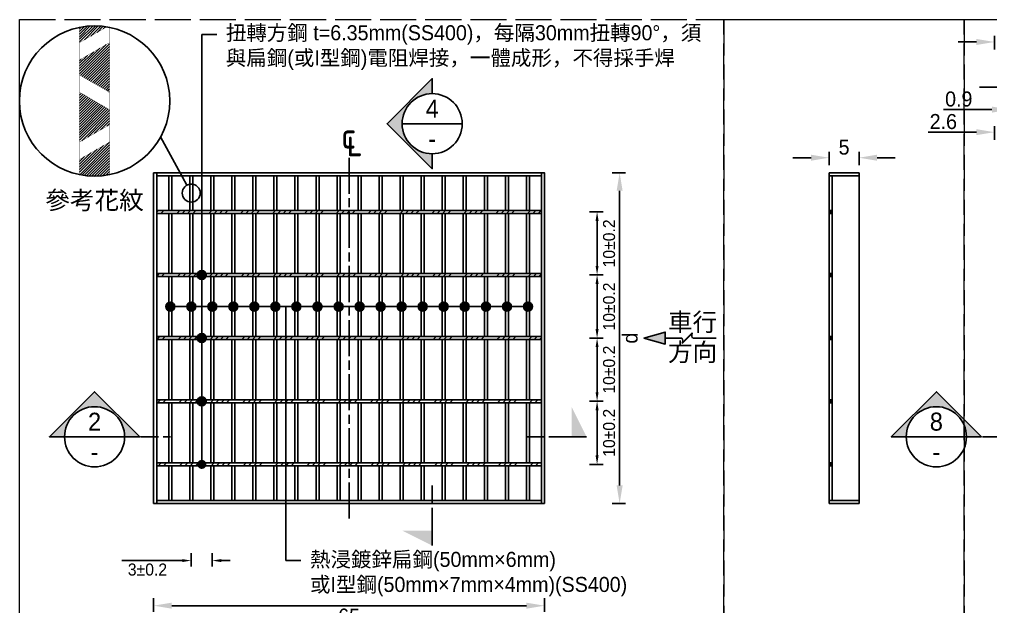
# Model space of a CAD drawing. Extents: x -2640 to 1802, y -2159 to 447.
# Drawn here: x -780 to -457, y -802.3 to -607 of the extents above; entities that cross this region are included whole.
import ezdxf
from ezdxf import colors
from ezdxf.entities.mleader import LeaderData, LeaderLine
from ezdxf.math import Vec2, Vec3

# ---------------------------------------------------------------- set-up
doc = ezdxf.new("R2010")
doc.units = 0
doc.header["$MEASUREMENT"] = 0
doc.linetypes.add('ACAD_ISO02W100', pattern=[15, 12, -3])
doc.linetypes.add('ACAD_ISO08W100', pattern=[36, 24, -3, 6, -3])
doc.layers.add('一、4.基本-隱藏', color=9, linetype='ACAD_ISO02W100', lineweight=20, plot=False)
doc.layers.add('三、3.文字-註解文字', color=2, linetype='Continuous')
for name, color, linetype, lineweight in [('二、1.繪圖-既有設施', 8, 'Continuous', 20), ('二、2.繪圖-施作項目', 181, 'Continuous', 30), ('二、6.繪圖-其他施作項目', 35, 'Continuous', 30)]:
    doc.layers.add(name, color=color, linetype=linetype, lineweight=lineweight)
doc.styles.add('次圖名(詳圖)', font='MS PGothic.ttf', dxfattribs={"height": 6})
doc.styles.add('註解文字', font='MS PGothic.ttf', dxfattribs={"height": 4})
doc.styles.add('註解文字(詳圖)', font='MS PGothic.ttf', dxfattribs={"height": 5})
doc.dimstyles.new('註解文字', dxfattribs={"dimtxt": 4, "dimasz": 3, "dimexe": 2, "dimexo": 5, "dimgap": 1, "dimtad": 2, "dimzin": 0, "dimdsep": 46, "dimtxsty": '註解文字', "dimcen": 0.1, "dimclrd": 144, "dimclre": 144, "dimclrt": 256, "dimadec": 0, "dimazin": 0, "dimtfac": 1, "dimtofl": 0, "dimtmove": 0, "dimatfit": 3, "dimfxlon": 1, "dimtolj": 1, "dimtzin": 0, "dimlwd": -1, "dimlwe": -1, "dimarcsym": 1})
doc.dimstyles.new('註解文字(詳圖)', dxfattribs={"dimtxt": 5, "dimasz": 6, "dimexe": 2, "dimexo": 5, "dimgap": 1, "dimtad": 2, "dimzin": 0, "dimdsep": 46, "dimtxsty": '註解文字(詳圖)', "dimcen": 0.1, "dimclrd": 144, "dimclre": 144, "dimclrt": 256, "dimadec": 0, "dimazin": 0, "dimtfac": 1, "dimtofl": 0, "dimtmove": 0, "dimatfit": 3, "dimfxlon": 1, "dimtolj": 1, "dimtzin": 0, "dimlwd": -1, "dimlwe": -1, "dimarcsym": 1})
pattern_1 = [(45, (-3311.068, -295.6915), (-5.3033, 5.3033), []), (45, (-3309.3004, -295.6915), (-5.3033, 5.3033), []), (45, (-3307.533, -295.6915), (-5.3033, 5.3033), []), (45, (-3305.765, -295.6915), (-5.3033, 5.3033), [])]

# ---------------------------------------------------------------- blocks, each defined once
blk = doc.blocks.new('_Dot')
at = {"color": 0, "linetype": 'ByBlock', "lineweight": -2}
blk.add_line((-0.5, 0), (-1, 0), dxfattribs=at)
at = {"color": 0, "linetype": 'ByBlock', "const_width": 0.5}
blk.add_lwpolyline([(-0.25, 0, 1), (0.25, 0, 1)], format="xyb", close=True, dxfattribs=at)
blk = doc.blocks.new('_None')
blk = doc.blocks.new('*D54')
at = {"layer": 'Defpoints', "color": 0, "transparency": 16777216}
for p in [(-605.35, -658), (-605.35, -768), (-580.35, -768)]:
    blk.add_point(p, dxfattribs=at)
at = {"layer": '三、3.文字-註解文字', "color": 144, "transparency": 16777216}
for p, q in [((-582.85, -658), (-578.35, -658)), ((-580.35, -664), (-580.35, -762)), ((-582.85, -768), (-578.35, -768))]:
    blk.add_line(p, q, dxfattribs=at)
for points in [[(-581.35, -664), (-579.35, -664), (-580.35, -658)], [(-581.35, -762), (-579.35, -762), (-580.35, -768)]]:
    blk.add_solid(points, dxfattribs=at)
at = {"layer": '三、3.文字-註解文字', "transparency": 16777216, "insert": (-576.85, -713), "char_height": 5, "attachment_point": 5, "rotation": 90, "style": '註解文字(詳圖)'}
blk.add_mtext('\\A1;d', dxfattribs=at)
blk = doc.blocks.new('*D49')
at = {"layer": 'Defpoints', "color": 0, "transparency": 16777216}
for p in [(-606.35, -671), (-606.35, -692), (-587.85, -692)]:
    blk.add_point(p, dxfattribs=at)
at = {"layer": '三、3.文字-註解文字', "color": 144, "transparency": 16777216}
for p, q in [((-590.35, -671), (-585.85, -671)), ((-587.85, -674), (-587.85, -689)), ((-590.35, -692), (-585.85, -692))]:
    blk.add_line(p, q, dxfattribs=at)
for points in [[(-588.35, -674), (-587.35, -674), (-587.85, -671)], [(-588.35, -689), (-587.35, -689), (-587.85, -692)]]:
    blk.add_solid(points, dxfattribs=at)
at = {"layer": '三、3.文字-註解文字', "transparency": 16777216, "insert": (-583.85, -681.5), "char_height": 4, "attachment_point": 5, "rotation": 90, "style": '註解文字'}
blk.add_mtext('\\A1;10%%P0.2', dxfattribs=at)
blk = doc.blocks.new('*D50')
at = {"layer": 'Defpoints', "color": 0, "transparency": 16777216}
for p in [(-606.35, -692), (-606.35, -713), (-587.85, -713)]:
    blk.add_point(p, dxfattribs=at)
at = {"layer": '三、3.文字-註解文字', "color": 144, "transparency": 16777216}
for p, q in [((-590.35, -692), (-585.85, -692)), ((-587.85, -695), (-587.85, -710)), ((-590.35, -713), (-585.85, -713))]:
    blk.add_line(p, q, dxfattribs=at)
for points in [[(-588.35, -695), (-587.35, -695), (-587.85, -692)], [(-588.35, -710), (-587.35, -710), (-587.85, -713)]]:
    blk.add_solid(points, dxfattribs=at)
at = {"layer": '三、3.文字-註解文字', "transparency": 16777216, "insert": (-583.85, -702.5), "char_height": 4, "attachment_point": 5, "rotation": 90, "style": '註解文字'}
blk.add_mtext('\\A1;10%%P0.2', dxfattribs=at)
blk = doc.blocks.new('*D51')
at = {"layer": 'Defpoints', "color": 0, "transparency": 16777216}
for p in [(-606.35, -713), (-606.35, -734), (-587.85, -734)]:
    blk.add_point(p, dxfattribs=at)
at = {"layer": '三、3.文字-註解文字', "color": 144, "transparency": 16777216}
for p, q in [((-590.35, -713), (-585.85, -713)), ((-587.85, -716), (-587.85, -731)), ((-590.35, -734), (-585.85, -734))]:
    blk.add_line(p, q, dxfattribs=at)
for points in [[(-588.35, -716), (-587.35, -716), (-587.85, -713)], [(-588.35, -731), (-587.35, -731), (-587.85, -734)]]:
    blk.add_solid(points, dxfattribs=at)
at = {"layer": '三、3.文字-註解文字', "transparency": 16777216, "insert": (-583.85, -723.5), "char_height": 4, "attachment_point": 5, "rotation": 90, "style": '註解文字'}
blk.add_mtext('\\A1;10%%P0.2', dxfattribs=at)
blk = doc.blocks.new('*D52')
at = {"layer": 'Defpoints', "color": 0, "transparency": 16777216}
for p in [(-735.35, -768), (-605.35, -768), (-605.35, -802)]:
    blk.add_point(p, dxfattribs=at)
at = {"layer": '三、3.文字-註解文字', "color": 144, "transparency": 16777216}
for p, q in [((-735.35, -799.5), (-735.35, -804)), ((-605.35, -799.5), (-605.35, -804)), ((-729.35, -802), (-611.35, -802))]:
    blk.add_line(p, q, dxfattribs=at)
for points in [[(-729.35, -801), (-729.35, -803), (-735.35, -802)], [(-611.35, -801), (-611.35, -803), (-605.35, -802)]]:
    blk.add_solid(points, dxfattribs=at)
at = {"layer": '三、3.文字-註解文字', "transparency": 16777216, "insert": (-670.35, -805.5), "char_height": 5, "attachment_point": 5, "style": '註解文字(詳圖)'}
blk.add_mtext('\\A1;65', dxfattribs=at)
blk = doc.blocks.new('*D53')
at = {"layer": 'Defpoints', "color": 0, "transparency": 16777216}
for p in [(-722.85, -767), (-715.85, -767), (-715.85, -787)]:
    blk.add_point(p, dxfattribs=at)
at = {"layer": '三、3.文字-註解文字', "color": 144, "transparency": 16777216}
for p, q in [((-722.85, -784.5), (-722.85, -789)), ((-715.85, -784.5), (-715.85, -789)), ((-725.85, -787), (-745.98, -787)), ((-712.85, -787), (-709.85, -787))]:
    blk.add_line(p, q, dxfattribs=at)
for points in [[(-725.85, -786.5), (-725.85, -787.5), (-722.85, -787)], [(-712.85, -786.5), (-712.85, -787.5), (-715.85, -787)]]:
    blk.add_solid(points, dxfattribs=at)
at = {"layer": '三、3.文字-註解文字', "transparency": 16777216, "insert": (-737.41, -790), "char_height": 4, "attachment_point": 5, "style": '註解文字'}
blk.add_mtext('\\A1;3%%P0.2', dxfattribs=at)
blk = doc.blocks.new('_DotBlank')
at = {"color": 0, "linetype": 'ByBlock', "lineweight": -2}
blk.add_line((-0.5, 0), (-1, 0), dxfattribs=at)
blk.add_circle((0, 0), 0.5, dxfattribs=at)
blk = doc.blocks.new('車行方向')
at = {"layer": '二、6.繪圖-其他施作項目', "ltscale": 0.1}
h = blk.add_hatch(color=256, dxfattribs=at)
h.dxf.hatch_style = 1
h.paths.add_polyline_path([(122.72, 334.65), (115.6, 332.66), (122.72, 330.66), (122.72, 332.65)])
for points in [[(115.6, 332.66), (122.72, 334.65), (122.72, 332.65), (122.72, 332.65)], [(115.6, 332.66), (122.72, 330.66), (122.72, 332.65), (122.72, 332.65)]]:
    blk.add_lwpolyline(points, dxfattribs=at)
at = {"layer": '二、6.繪圖-其他施作項目', "ltscale": 0.1, "const_width": 0.5}
for points in [[(122.72, 332.65), (128.24, 332.65)], [(131.78, 332.65), (139.68, 332.65)]]:
    blk.add_lwpolyline(points, dxfattribs=at)
blk.add_lwpolyline([(128.24, 332.65, 0.282843), (128.24, 334.42), (131.78, 330.88, -0.282843), (131.78, 332.65)], format="xyb", dxfattribs=at)
blk = doc.blocks.new('*D56')
at = {"layer": 'Defpoints', "color": 0, "transparency": 16777216}
for p in [(-500.69, -653), (-510.69, -662), (-500.69, -662)]:
    blk.add_point(p, dxfattribs=at)
at = {"layer": '三、3.文字-註解文字', "color": 144, "transparency": 16777216}
for p, q in [((-510.69, -655.5), (-510.69, -651)), ((-500.69, -655.5), (-500.69, -651)), ((-516.69, -653), (-522.69, -653)), ((-494.69, -653), (-488.69, -653))]:
    blk.add_line(p, q, dxfattribs=at)
for points in [[(-516.69, -652), (-516.69, -654), (-510.69, -653)], [(-494.69, -652), (-494.69, -654), (-500.69, -653)]]:
    blk.add_solid(points, dxfattribs=at)
at = {"layer": '三、3.文字-註解文字', "transparency": 16777216, "insert": (-505.69, -649.5), "char_height": 5, "attachment_point": 5, "style": '註解文字(詳圖)'}
blk.add_mtext('\\A1;5', dxfattribs=at)
blk = doc.blocks.new('*D82')
at = {"layer": 'Defpoints', "color": 0, "transparency": 16777216}
for p in [(-455.69, -614.5), (-455.69, -667), (-442.69, -667)]:
    blk.add_point(p, dxfattribs=at)
at = {"layer": '三、3.文字-註解文字', "color": 144, "transparency": 16777216}
for p, q in [((-455.69, -617), (-455.69, -612.5)), ((-442.69, -617), (-442.69, -612.5)), ((-461.69, -614.5), (-467.69, -614.5)), ((-436.69, -614.5), (-430.69, -614.5))]:
    blk.add_line(p, q, dxfattribs=at)
for points in [[(-461.69, -613.5), (-461.69, -615.5), (-455.69, -614.5)], [(-436.69, -613.5), (-436.69, -615.5), (-442.69, -614.5)]]:
    blk.add_solid(points, dxfattribs=at)
at = {"layer": '三、3.文字-註解文字', "transparency": 16777216, "insert": (-449.19, -611), "char_height": 5, "attachment_point": 5, "style": '註解文字(詳圖)'}
blk.add_mtext('\\A1;6.5', dxfattribs=at)
blk = doc.blocks.new('*D68')
at = {"layer": 'Defpoints', "color": 0, "transparency": 16777216}
for p in [(-448.69, -629.5), (-448.69, -667), (-442.69, -667)]:
    blk.add_point(p, dxfattribs=at)
at = {"layer": '三、3.文字-註解文字', "color": 144, "transparency": 16777216}
for p, q in [((-454.69, -629.5), (-460.69, -629.5)), ((-448.69, -632), (-448.69, -627.5)), ((-442.69, -632), (-442.69, -627.5)), ((-436.69, -629.5), (-430.69, -629.5))]:
    blk.add_line(p, q, dxfattribs=at)
for points in [[(-454.69, -628.5), (-454.69, -630.5), (-448.69, -629.5)], [(-436.69, -628.5), (-436.69, -630.5), (-442.69, -629.5)]]:
    blk.add_solid(points, dxfattribs=at)
at = {"layer": '三、3.文字-註解文字', "transparency": 16777216, "insert": (-445.69, -626), "char_height": 5, "attachment_point": 5, "style": '註解文字(詳圖)'}
blk.add_mtext('\\A1;3', dxfattribs=at)
blk = doc.blocks.new('*D69')
at = {"layer": 'Defpoints', "color": 0, "transparency": 16777216}
for p in [(-450.49, -637), (-450.49, -661), (-448.69, -661)]:
    blk.add_point(p, dxfattribs=at)
at = {"layer": '三、3.文字-註解文字', "color": 144, "transparency": 16777216}
for p, q in [((-450.49, -639.5), (-450.49, -635)), ((-448.69, -639.5), (-448.69, -635)), ((-456.49, -637), (-472.59, -637)), ((-442.69, -637), (-436.69, -637))]:
    blk.add_line(p, q, dxfattribs=at)
for points in [[(-456.49, -636), (-456.49, -638), (-450.49, -637)], [(-442.69, -636), (-442.69, -638), (-448.69, -637)]]:
    blk.add_solid(points, dxfattribs=at)
at = {"layer": '三、3.文字-註解文字', "transparency": 16777216, "insert": (-467.54, -633.5), "char_height": 5, "attachment_point": 5, "style": '註解文字(詳圖)'}
blk.add_mtext('\\A1;0.9', dxfattribs=at)
blk = doc.blocks.new('*D70')
at = {"layer": 'Defpoints', "color": 0, "transparency": 16777216}
for p in [(-455.69, -644.5), (-455.69, -659.2), (-450.49, -659.2)]:
    blk.add_point(p, dxfattribs=at)
at = {"layer": '三、3.文字-註解文字', "color": 144, "transparency": 16777216}
for p, q in [((-455.69, -647), (-455.69, -642.5)), ((-450.49, -647), (-450.49, -642.5)), ((-461.69, -644.5), (-477.68, -644.5)), ((-444.49, -644.5), (-438.49, -644.5))]:
    blk.add_line(p, q, dxfattribs=at)
for points in [[(-461.69, -643.5), (-461.69, -645.5), (-455.69, -644.5)], [(-444.49, -643.5), (-444.49, -645.5), (-450.49, -644.5)]]:
    blk.add_solid(points, dxfattribs=at)
at = {"layer": '三、3.文字-註解文字', "transparency": 16777216, "insert": (-472.68, -641), "char_height": 5, "attachment_point": 5, "style": '註解文字(詳圖)'}
blk.add_mtext('\\A1;2.6', dxfattribs=at)
blk = doc.blocks.new('*D83')
at = {"layer": 'Defpoints', "color": 0, "transparency": 16777216}
for p in [(-606.35, -734), (-606.35, -755), (-587.85, -755)]:
    blk.add_point(p, dxfattribs=at)
at = {"layer": '三、3.文字-註解文字', "color": 144, "transparency": 16777216}
for p, q in [((-590.35, -734), (-585.85, -734)), ((-587.85, -737), (-587.85, -752)), ((-590.35, -755), (-585.85, -755))]:
    blk.add_line(p, q, dxfattribs=at)
for points in [[(-588.35, -737), (-587.35, -737), (-587.85, -734)], [(-588.35, -752), (-587.35, -752), (-587.85, -755)]]:
    blk.add_solid(points, dxfattribs=at)
at = {"layer": '三、3.文字-註解文字', "transparency": 16777216, "insert": (-583.85, -744.5), "char_height": 4, "attachment_point": 5, "rotation": 90, "style": '註解文字'}
blk.add_mtext('\\A1;10%%P0.2', dxfattribs=at)

msp = doc.modelspace()

# ---------------------------------------------------------------- hatches: boundary and pattern name
at = {"layer": '三、3.文字-註解文字'}
h = msp.add_hatch(color=256, dxfattribs=at)
h.dxf.hatch_style = 1
h.paths.add_polyline_path([(-642.693, -626.693), (-657.693, -641.693), (-642.693, -656.693), (-642.693, -651.693, -0.4142136), (-652.693, -641.693, -0.4142136), (-642.693, -631.693)])
h = msp.add_hatch(color=144, dxfattribs=at)
h.dxf.hatch_style = 1
h.paths.add_polyline_path([(-720.847, -692, 1), (-717.847, -692, 1)])
h = msp.add_hatch(color=144, dxfattribs=at)
h.dxf.hatch_style = 1
h.paths.add_polyline_path([(-728.347, -702.5, 1), (-731.347, -702.5, 1)])
h = msp.add_hatch(color=144, dxfattribs=at)
h.dxf.hatch_style = 1
h.paths.add_polyline_path([(-721.347, -702.5, 1), (-724.347, -702.5, 1)])
h = msp.add_hatch(color=144, dxfattribs=at)
h.dxf.hatch_style = 1
h.paths.add_polyline_path([(-714.347, -702.5, 1), (-717.347, -702.5, 1)])
h = msp.add_hatch(color=144, dxfattribs=at)
h.dxf.hatch_style = 1
h.paths.add_polyline_path([(-710.347, -702.5, 1), (-707.347, -702.5, 1)])
h = msp.add_hatch(color=144, dxfattribs=at)
h.dxf.hatch_style = 1
h.paths.add_polyline_path([(-703.347, -702.5, 1), (-700.347, -702.5, 1)])
h = msp.add_hatch(color=144, dxfattribs=at)
h.dxf.hatch_style = 1
h.paths.add_polyline_path([(-693.347, -702.5, 1), (-696.347, -702.5, 1)])
h = msp.add_hatch(color=144, dxfattribs=at)
h.dxf.hatch_style = 1
h.paths.add_polyline_path([(-686.347, -702.5, 1), (-689.347, -702.5, 1)])
h = msp.add_hatch(color=144, dxfattribs=at)
h.dxf.hatch_style = 1
h.paths.add_polyline_path([(-682.347, -702.5, 1), (-679.347, -702.5, 1)])
h = msp.add_hatch(color=144, dxfattribs=at)
h.dxf.hatch_style = 1
h.paths.add_polyline_path([(-672.347, -702.5, 1), (-675.347, -702.5, 1)])
h = msp.add_hatch(color=144, dxfattribs=at)
h.dxf.hatch_style = 1
h.paths.add_polyline_path([(-668.347, -702.5, 1), (-665.347, -702.5, 1)])
h = msp.add_hatch(color=144, dxfattribs=at)
h.dxf.hatch_style = 1
h.paths.add_polyline_path([(-658.347, -702.5, 1), (-661.347, -702.5, 1)])
h = msp.add_hatch(color=144, dxfattribs=at)
h.dxf.hatch_style = 1
h.paths.add_polyline_path([(-654.347, -702.5, 1), (-651.347, -702.5, 1)])
h = msp.add_hatch(color=144, dxfattribs=at)
h.dxf.hatch_style = 1
h.paths.add_polyline_path([(-647.347, -702.5, 1), (-644.347, -702.5, 1)])
h = msp.add_hatch(color=144, dxfattribs=at)
h.dxf.hatch_style = 1
h.paths.add_polyline_path([(-637.347, -702.5, 1), (-640.347, -702.5, 1)])
h = msp.add_hatch(color=144, dxfattribs=at)
h.dxf.hatch_style = 1
h.paths.add_polyline_path([(-633.347, -702.5, 1), (-630.347, -702.5, 1)])
h = msp.add_hatch(color=144, dxfattribs=at)
h.dxf.hatch_style = 1
h.paths.add_polyline_path([(-626.347, -702.5, 1), (-623.347, -702.5, 1)])
h = msp.add_hatch(color=144, dxfattribs=at)
h.dxf.hatch_style = 1
h.paths.add_polyline_path([(-616.347, -702.5, 1), (-619.347, -702.5, 1)])
h = msp.add_hatch(color=144, dxfattribs=at)
h.dxf.hatch_style = 1
h.paths.add_polyline_path([(-612.347, -702.5, 1), (-609.347, -702.5, 1)])
h = msp.add_hatch(color=144, dxfattribs=at)
h.dxf.hatch_style = 1
h.paths.add_polyline_path([(-720.847, -713, 1), (-717.847, -713, 1)])
h = msp.add_hatch(color=256, dxfattribs=at)
h.dxf.hatch_style = 1
h.paths.add_polyline_path([(-770, -745.821), (-755, -730.821), (-740, -745.821), (-745, -745.821, 0.4142136), (-755, -735.821, 0.4142136), (-765, -745.821)])
h = msp.add_hatch(color=144, dxfattribs=at)
h.dxf.hatch_style = 1
h.paths.add_polyline_path([(-720.847, -734, 1), (-717.847, -734, 1)])
h = msp.add_hatch(color=256, dxfattribs=at)
h.dxf.hatch_style = 1
h.paths.add_polyline_path([(-490, -745.821), (-475, -730.821), (-460, -745.821), (-465, -745.821, 0.4142136), (-475, -735.821, 0.4142136), (-485, -745.821)])
h = msp.add_hatch(color=256, dxfattribs=at)
h.dxf.hatch_style = 1
h.paths.add_polyline_path([(-596.347, -735.821), (-591.347, -745.821), (-596.347, -745.821)])
h = msp.add_hatch(color=256, dxfattribs=at)
h.dxf.hatch_style = 1
h.paths.add_polyline_path([(-652.693, -777), (-642.693, -782), (-642.693, -777)])
at = {"layer": '二、1.繪圖-既有設施'}
h = msp.add_hatch(dxfattribs=at)
h.set_pattern_fill('ANSI31', color=144, scale=5)
h.set_pattern_definition([(45, (52.69427, 362.5922), (-0.44194174, 0.44194174), [])])
h.paths.add_polyline_path([(-760, -609.639), (-760, -614.7), (-750.935, -609.466, 0.0914224)])
h.paths.add_polyline_path([(-750, -614.7), (-760, -620.473), (-760, -625.473), (-750, -631.247)])
h.paths.add_polyline_path([(-760, -631.247), (-760, -647.794), (-750, -642.02), (-750, -637.02)])
h.paths.add_polyline_path([(-750, -647.794), (-760, -653.567), (-760, -658.629, 0.1010205), (-750, -658.629)])
at = {"layer": '二、2.繪圖-施作項目'}
h = msp.add_hatch(dxfattribs=at)
h.set_pattern_fill('ANSI34', color=256, scale=10)
h.set_pattern_definition(pattern_1)
h.paths.add_polyline_path([(-606.347, -670.5), (-734.347, -670.5), (-734.347, -671.5), (-606.347, -671.5)])
h = msp.add_hatch(color=256, dxfattribs=at)
h.dxf.hatch_style = 1
h.paths.add_polyline_path([(-510.693, -670.5), (-510.693, -671.5), (-509.693, -671.5), (-509.693, -670.5)])
h = msp.add_hatch(dxfattribs=at)
h.set_pattern_fill('ANSI34', color=256, scale=10)
h.set_pattern_definition(pattern_1)
h.paths.add_polyline_path([(-606.347, -691.5), (-734.347, -691.5), (-734.347, -692.5), (-606.347, -692.5)])
h = msp.add_hatch(color=256, dxfattribs=at)
h.dxf.hatch_style = 1
h.paths.add_polyline_path([(-509.693, -691.5), (-510.693, -691.5), (-510.693, -692.5), (-509.693, -692.5)])
h = msp.add_hatch(dxfattribs=at)
h.set_pattern_fill('ANSI34', color=256, scale=10)
h.set_pattern_definition(pattern_1)
h.paths.add_polyline_path([(-606.347, -712.5), (-734.347, -712.5), (-734.347, -713.5), (-606.347, -713.5)])
h = msp.add_hatch(color=256, dxfattribs=at)
h.dxf.hatch_style = 1
h.paths.add_polyline_path([(-510.693, -713.5), (-509.693, -713.5), (-509.693, -712.5), (-510.693, -712.5)])
h = msp.add_hatch(dxfattribs=at)
h.set_pattern_fill('ANSI34', color=256, scale=10)
h.set_pattern_definition(pattern_1)
h.paths.add_polyline_path([(-606.347, -733.5), (-734.347, -733.5), (-734.347, -734.5), (-606.347, -734.5)])
h = msp.add_hatch(color=256, dxfattribs=at)
h.dxf.hatch_style = 1
h.paths.add_polyline_path([(-509.693, -733.5), (-510.693, -733.5), (-510.693, -734.5), (-509.693, -734.5)])
h = msp.add_hatch(dxfattribs=at)
h.set_pattern_fill('ANSI34', color=256, scale=10)
h.set_pattern_definition(pattern_1)
h.paths.add_polyline_path([(-606.347, -754.5), (-734.347, -754.5), (-734.347, -755.5), (-606.347, -755.5)])
h = msp.add_hatch(color=256, dxfattribs=at)
h.dxf.hatch_style = 1
h.paths.add_polyline_path([(-509.693, -754.5), (-510.693, -754.5), (-510.693, -755.5), (-509.693, -755.5)])

# ---------------------------------------------------------------- linework, layer by layer
at = {"layer": '一、4.基本-隱藏'}
for points in [[(-780, -607), (0, -607), (0, -1114), (-780, -1114)], [(-780, -607), (-545.693, -607), (-545.693, -807), (-780, -807)], [(-545.693, -607), (-465.693, -607), (-465.693, -807), (-545.693, -807)], [(-465.693, -607), (-299.693, -607), (-299.693, -807), (-465.693, -807)]]:
    msp.add_lwpolyline(points, close=True, dxfattribs=at)
at = {"layer": '三、3.文字-註解文字'}
for points in [[(-642.693, -631.693), (-642.693, -626.693), (-657.693, -641.693), (-642.693, -656.693), (-642.693, -651.693)], [(-652.693, -641.693), (-632.693, -641.693)], [(-765, -745.821), (-770, -745.821), (-755, -730.821), (-740, -745.821), (-745, -745.821)], [(-485, -745.821), (-490, -745.821), (-475, -730.821), (-460, -745.821), (-465, -745.821)], [(-745, -745.821), (-765, -745.821)], [(-591.347, -745.821), (-601.347, -745.821)], [(-465, -745.821), (-485, -745.821)], [(-642.693, -782), (-642.693, -772)]]:
    msp.add_lwpolyline(points, dxfattribs=at)
at = {"layer": '三、3.文字-註解文字', "linetype": 'ACAD_ISO08W100', "ltscale": 0.5}
msp.add_lwpolyline([(-670.347, -653), (-670.347, -773)], dxfattribs=at)
at = {"layer": '三、3.文字-註解文字', "color": 144}
msp.add_lwpolyline([(-729.847, -702.5), (-610.847, -702.5)], dxfattribs=at)
at = {"layer": '三、3.文字-註解文字', "linetype": 'ACAD_ISO02W100', "ltscale": 0.5}
for points in [[(-739.693, -745.821), (-729.693, -745.821)], [(-611.347, -745.821), (-601.347, -745.821)], [(-459.693, -745.821), (-449.693, -745.821)], [(-642.693, -762), (-642.693, -772)]]:
    msp.add_lwpolyline(points, dxfattribs=at)
at = {"layer": '三、3.文字-註解文字'}
for centre, radius in [((-755, -634.134), 25), ((-642.693, -641.693), 10), ((-755, -745.821), 10), ((-475, -745.821), 10)]:
    msp.add_circle(centre, radius, dxfattribs=at)
at = {"layer": '三、3.文字-註解文字', "color": 144}
for centre in [(-719.347, -692), (-729.847, -702.5), (-722.847, -702.5), (-715.847, -702.5), (-708.847, -702.5), (-701.847, -702.5), (-694.847, -702.5), (-687.847, -702.5), (-680.847, -702.5), (-673.847, -702.5), (-666.847, -702.5), (-659.847, -702.5), (-652.847, -702.5), (-645.847, -702.5), (-638.847, -702.5), (-631.847, -702.5), (-624.847, -702.5), (-617.847, -702.5), (-610.847, -702.5), (-719.347, -713), (-719.347, -734)]:
    msp.add_circle(centre, 1.5, dxfattribs=at)
at = {"layer": '二、2.繪圖-施作項目', "const_width": 0.1}
for points in [[(-760, -614.7), (-750.935, -609.466)], [(-760, -609.639), (-760, -658.629)], [(-750, -609.639), (-750, -658.629)], [(-760, -620.473), (-750, -614.7)], [(-760, -625.473), (-750, -631.247)], [(-760, -631.247), (-750, -637.02)], [(-760, -647.794), (-750, -642.02)], [(-760, -653.567), (-750, -647.794)]]:
    msp.add_lwpolyline(points, dxfattribs=at)
at = {"layer": '二、2.繪圖-施作項目'}
for points in [[(-735.347, -658), (-735.347, -768)], [(-734.347, -658), (-734.347, -768)], [(-606.347, -658), (-606.347, -768)], [(-605.347, -658), (-605.347, -768)], [(-510.693, -658), (-500.693, -658)], [(-510.693, -658), (-510.693, -768)], [(-500.693, -658), (-500.693, -768)], [(-734.347, -659), (-606.347, -659)], [(-730.347, -659), (-730.347, -670.5)], [(-729.347, -659), (-729.347, -670.5)], [(-723.347, -659), (-723.347, -670.5)], [(-722.347, -659), (-722.347, -670.5)], [(-716.347, -659), (-716.347, -670.5)], [(-715.347, -659), (-715.347, -670.5)], [(-709.347, -659), (-709.347, -670.5)], [(-708.347, -659), (-708.347, -670.5)], [(-702.347, -659), (-702.347, -670.5)], [(-701.347, -659), (-701.347, -670.5)], [(-695.347, -659), (-695.347, -670.5)], [(-694.347, -659), (-694.347, -670.5)], [(-688.347, -659), (-688.347, -670.5)], [(-687.347, -659), (-687.347, -670.5)], [(-681.347, -659), (-681.347, -670.5)], [(-680.347, -659), (-680.347, -670.5)], [(-674.347, -659), (-674.347, -670.5)], [(-673.347, -659), (-673.347, -670.5)], [(-667.347, -659), (-667.347, -670.5)], [(-666.347, -659), (-666.347, -670.5)], [(-660.347, -659), (-660.347, -670.5)], [(-659.347, -659), (-659.347, -670.5)], [(-653.347, -659), (-653.347, -670.5)], [(-652.347, -659), (-652.347, -670.5)], [(-646.347, -659), (-646.347, -670.5)], [(-645.347, -659), (-645.347, -670.5)], [(-639.347, -659), (-639.347, -670.5)], [(-638.347, -659), (-638.347, -670.5)], [(-632.347, -659), (-632.347, -670.5)], [(-631.347, -659), (-631.347, -670.5)], [(-625.347, -659), (-625.347, -670.5)], [(-624.347, -659), (-624.347, -670.5)], [(-618.347, -659), (-618.347, -670.5)], [(-617.347, -659), (-617.347, -670.5)], [(-611.347, -659), (-611.347, -670.5)], [(-610.347, -659), (-610.347, -670.5)], [(-510.693, -659), (-500.693, -659)], [(-509.693, -659), (-509.693, -767)], [(-734.347, -670.5), (-606.347, -670.5)], [(-734.347, -671.5), (-606.347, -671.5)], [(-730.347, -671.5), (-730.347, -691.5)], [(-729.347, -671.5), (-729.347, -691.5)], [(-723.347, -671.5), (-723.347, -691.5)], [(-722.347, -671.5), (-722.347, -691.5)], [(-716.347, -671.5), (-716.347, -691.5)], [(-715.347, -671.5), (-715.347, -691.5)], [(-709.347, -671.5), (-709.347, -691.5)], [(-708.347, -671.5), (-708.347, -691.5)], [(-702.347, -671.5), (-702.347, -691.5)], [(-701.347, -671.5), (-701.347, -691.5)], [(-695.347, -671.5), (-695.347, -691.5)], [(-694.347, -671.5), (-694.347, -691.5)], [(-688.347, -671.5), (-688.347, -691.5)], [(-687.347, -671.5), (-687.347, -691.5)], [(-681.347, -671.5), (-681.347, -691.5)], [(-680.347, -671.5), (-680.347, -691.5)], [(-674.347, -671.5), (-674.347, -691.5)], [(-673.347, -671.5), (-673.347, -691.5)], [(-667.347, -671.5), (-667.347, -691.5)], [(-666.347, -671.5), (-666.347, -691.5)], [(-660.347, -671.5), (-660.347, -691.5)], [(-659.347, -671.5), (-659.347, -691.5)], [(-653.347, -671.5), (-653.347, -691.5)], [(-652.347, -671.5), (-652.347, -691.5)], [(-646.347, -671.5), (-646.347, -691.5)], [(-645.347, -671.5), (-645.347, -691.5)], [(-639.347, -671.5), (-639.347, -691.5)], [(-638.347, -671.5), (-638.347, -691.5)], [(-632.347, -671.5), (-632.347, -691.5)], [(-631.347, -671.5), (-631.347, -691.5)], [(-625.347, -671.5), (-625.347, -691.5)], [(-624.347, -671.5), (-624.347, -691.5)], [(-618.347, -671.5), (-618.347, -691.5)], [(-617.347, -671.5), (-617.347, -691.5)], [(-611.347, -671.5), (-611.347, -691.5)], [(-610.347, -671.5), (-610.347, -691.5)], [(-510.693, -670.5), (-509.693, -670.5)], [(-510.693, -671.5), (-509.693, -671.5)], [(-734.347, -691.5), (-606.347, -691.5)], [(-734.347, -692.5), (-606.347, -692.5)], [(-730.347, -692.5), (-730.347, -712.5)], [(-729.347, -692.5), (-729.347, -712.5)], [(-723.347, -692.5), (-723.347, -712.5)], [(-722.347, -692.5), (-722.347, -712.5)], [(-716.347, -692.5), (-716.347, -712.5)], [(-715.347, -692.5), (-715.347, -712.5)], [(-709.347, -692.5), (-709.347, -712.5)], [(-708.347, -692.5), (-708.347, -712.5)], [(-702.347, -692.5), (-702.347, -712.5)], [(-701.347, -692.5), (-701.347, -712.5)], [(-695.347, -692.5), (-695.347, -712.5)], [(-694.347, -692.5), (-694.347, -712.5)], [(-688.347, -692.5), (-688.347, -712.5)], [(-687.347, -692.5), (-687.347, -712.5)], [(-681.347, -692.5), (-681.347, -712.5)], [(-680.347, -692.5), (-680.347, -712.5)], [(-674.347, -692.5), (-674.347, -712.5)], [(-673.347, -692.5), (-673.347, -712.5)], [(-667.347, -692.5), (-667.347, -712.5)], [(-666.347, -692.5), (-666.347, -712.5)], [(-660.347, -692.5), (-660.347, -712.5)], [(-659.347, -692.5), (-659.347, -712.5)], [(-653.347, -692.5), (-653.347, -712.5)], [(-652.347, -692.5), (-652.347, -712.5)], [(-646.347, -692.5), (-646.347, -712.5)], [(-645.347, -692.5), (-645.347, -712.5)], [(-639.347, -692.5), (-639.347, -712.5)], [(-638.347, -692.5), (-638.347, -712.5)], [(-632.347, -692.5), (-632.347, -712.5)], [(-631.347, -692.5), (-631.347, -712.5)], [(-625.347, -692.5), (-625.347, -712.5)], [(-624.347, -692.5), (-624.347, -712.5)], [(-618.347, -692.5), (-618.347, -712.5)], [(-617.347, -692.5), (-617.347, -712.5)], [(-611.347, -692.5), (-611.347, -712.5)], [(-610.347, -692.5), (-610.347, -712.5)], [(-510.693, -691.5), (-509.693, -691.5)], [(-510.693, -692.5), (-509.693, -692.5)], [(-734.347, -712.5), (-606.347, -712.5)], [(-734.347, -713.5), (-606.347, -713.5)], [(-730.347, -713.5), (-730.347, -733.5)], [(-729.347, -713.5), (-729.347, -733.5)], [(-723.347, -713.5), (-723.347, -733.5)], [(-722.347, -713.5), (-722.347, -733.5)], [(-716.347, -713.5), (-716.347, -733.5)], [(-715.347, -713.5), (-715.347, -733.5)], [(-709.347, -713.5), (-709.347, -733.5)], [(-708.347, -713.5), (-708.347, -733.5)], [(-702.347, -713.5), (-702.347, -733.5)], [(-701.347, -713.5), (-701.347, -733.5)], [(-695.347, -713.5), (-695.347, -733.5)], [(-694.347, -713.5), (-694.347, -733.5)], [(-688.347, -713.5), (-688.347, -733.5)], [(-687.347, -713.5), (-687.347, -733.5)], [(-681.347, -713.5), (-681.347, -733.5)], [(-680.347, -713.5), (-680.347, -733.5)], [(-674.347, -713.5), (-674.347, -733.5)], [(-673.347, -713.5), (-673.347, -733.5)], [(-667.347, -713.5), (-667.347, -733.5)], [(-666.347, -713.5), (-666.347, -733.5)], [(-660.347, -713.5), (-660.347, -733.5)], [(-659.347, -713.5), (-659.347, -733.5)], [(-653.347, -713.5), (-653.347, -733.5)], [(-652.347, -713.5), (-652.347, -733.5)], [(-646.347, -713.5), (-646.347, -733.5)], [(-645.347, -713.5), (-645.347, -733.5)], [(-639.347, -713.5), (-639.347, -733.5)], [(-638.347, -713.5), (-638.347, -733.5)], [(-632.347, -713.5), (-632.347, -733.5)], [(-631.347, -713.5), (-631.347, -733.5)], [(-625.347, -713.5), (-625.347, -733.5)], [(-624.347, -713.5), (-624.347, -733.5)], [(-618.347, -713.5), (-618.347, -733.5)], [(-617.347, -713.5), (-617.347, -733.5)], [(-611.347, -713.5), (-611.347, -733.5)], [(-610.347, -713.5), (-610.347, -733.5)], [(-510.693, -712.5), (-509.693, -712.5)], [(-510.693, -713.5), (-509.693, -713.5)], [(-734.347, -733.5), (-606.347, -733.5)], [(-734.347, -734.5), (-606.347, -734.5)], [(-730.347, -734.5), (-730.347, -754.5)], [(-729.347, -734.5), (-729.347, -754.5)], [(-723.347, -734.5), (-723.347, -754.5)], [(-722.347, -734.5), (-722.347, -754.5)], [(-716.347, -734.5), (-716.347, -754.5)], [(-715.347, -734.5), (-715.347, -754.5)], [(-709.347, -734.5), (-709.347, -754.5)], [(-708.347, -734.5), (-708.347, -754.5)], [(-702.347, -734.5), (-702.347, -754.5)], [(-701.347, -734.5), (-701.347, -754.5)], [(-695.347, -734.5), (-695.347, -754.5)], [(-694.347, -734.5), (-694.347, -754.5)], [(-688.347, -734.5), (-688.347, -754.5)], [(-687.347, -734.5), (-687.347, -754.5)], [(-681.347, -734.5), (-681.347, -754.5)], [(-680.347, -734.5), (-680.347, -754.5)], [(-674.347, -734.5), (-674.347, -754.5)], [(-673.347, -734.5), (-673.347, -754.5)], [(-667.347, -734.5), (-667.347, -754.5)], [(-666.347, -734.5), (-666.347, -754.5)], [(-660.347, -734.5), (-660.347, -754.5)], [(-659.347, -734.5), (-659.347, -754.5)], [(-653.347, -734.5), (-653.347, -754.5)], [(-652.347, -734.5), (-652.347, -754.5)], [(-646.347, -734.5), (-646.347, -754.5)], [(-645.347, -734.5), (-645.347, -754.5)], [(-639.347, -734.5), (-639.347, -754.5)], [(-638.347, -734.5), (-638.347, -754.5)], [(-632.347, -734.5), (-632.347, -754.5)], [(-631.347, -734.5), (-631.347, -754.5)], [(-625.347, -734.5), (-625.347, -754.5)], [(-624.347, -734.5), (-624.347, -754.5)], [(-618.347, -734.5), (-618.347, -754.5)], [(-617.347, -734.5), (-617.347, -754.5)], [(-611.347, -734.5), (-611.347, -754.5)], [(-610.347, -734.5), (-610.347, -754.5)], [(-510.693, -733.5), (-509.693, -733.5)], [(-510.693, -734.5), (-509.693, -734.5)], [(-734.347, -754.5), (-606.347, -754.5)], [(-734.347, -755.5), (-606.347, -755.5)], [(-730.347, -755.5), (-730.347, -767)], [(-729.347, -755.5), (-729.347, -767)], [(-723.347, -755.5), (-723.347, -767)], [(-722.347, -755.5), (-722.347, -767)], [(-716.347, -755.5), (-716.347, -767)], [(-715.347, -755.5), (-715.347, -767)], [(-709.347, -755.5), (-709.347, -767)], [(-708.347, -755.5), (-708.347, -767)], [(-702.347, -755.5), (-702.347, -767)], [(-701.347, -755.5), (-701.347, -767)], [(-695.347, -755.5), (-695.347, -767)], [(-694.347, -755.5), (-694.347, -767)], [(-688.347, -755.5), (-688.347, -767)], [(-687.347, -755.5), (-687.347, -767)], [(-681.347, -755.5), (-681.347, -767)], [(-680.347, -755.5), (-680.347, -767)], [(-674.347, -755.5), (-674.347, -767)], [(-673.347, -755.5), (-673.347, -767)], [(-667.347, -755.5), (-667.347, -767)], [(-666.347, -755.5), (-666.347, -767)], [(-660.347, -755.5), (-660.347, -767)], [(-659.347, -755.5), (-659.347, -767)], [(-653.347, -755.5), (-653.347, -767)], [(-652.347, -755.5), (-652.347, -767)], [(-646.347, -755.5), (-646.347, -767)], [(-645.347, -755.5), (-645.347, -767)], [(-639.347, -755.5), (-639.347, -767)], [(-638.347, -755.5), (-638.347, -767)], [(-632.347, -755.5), (-632.347, -767)], [(-631.347, -755.5), (-631.347, -767)], [(-625.347, -755.5), (-625.347, -767)], [(-624.347, -755.5), (-624.347, -767)], [(-618.347, -755.5), (-618.347, -767)], [(-617.347, -755.5), (-617.347, -767)], [(-611.347, -755.5), (-611.347, -767)], [(-610.347, -755.5), (-610.347, -767)], [(-510.693, -754.5), (-509.693, -754.5)], [(-510.693, -755.5), (-509.693, -755.5)], [(-734.347, -767), (-606.347, -767)], [(-510.693, -767), (-500.693, -767)], [(-510.693, -768), (-500.693, -768)]]:
    msp.add_lwpolyline(points, dxfattribs=at)
msp.add_lwpolyline([(-735.347, -658), (-605.347, -658), (-605.347, -768), (-735.347, -768)], close=True, dxfattribs=at)

# ---------------------------------------------------------------- block references
at = {"layer": '二、6.繪圖-其他施作項目', "xscale": -1, "rotation": 180.0076328387853}
msp.add_blockref('車行方向', (-687.92, -380.368), dxfattribs=at)

# ---------------------------------------------------------------- texts
at = {"layer": '三、3.文字-註解文字'}
for s, width, gutter_width, heights, insert, char_height, attachment_point, style in [('4', 6.60394, 25, [0], (-642.693, -636.693), 6, 5, '註解文字(詳圖)'), ('{\\fMS PGothic|b0|i0|c128|p34;℄}', 4.50432, 30, [11], (-670.347, -647), 10, 5, '次圖名(詳圖)'), ('-', 6.60394, 25, [0], (-642.693, -646.693), 6, 5, '註解文字(詳圖)'), ('{\\fMS PGothic|b0|i0|c128|p34;參考花紋}', 34.78694, 30, [0], (-755, -664.134), 6, 2, '次圖名(詳圖)'), ('{\\fMS PGothic|b0|i0|c128|p34;車行}\\P{\\fMS PGothic|b0|i0|c128|p34;方向}', 22.73727, 30, [0], (-556.101, -713.001), 6, 5, '次圖名(詳圖)'), ('2', 6.60394, 25, [0], (-755, -740.821), 6, 5, '註解文字(詳圖)'), ('8', 6.60394, 25, [0], (-475, -740.821), 6, 5, '註解文字(詳圖)'), ('-', 6.60394, 25, [0], (-755, -750.821), 6, 5, '註解文字(詳圖)'), ('-', 6.60394, 25, [0], (-475, -750.821), 6, 5, '註解文字(詳圖)')]:
    msp.add_mtext_dynamic_manual_height_columns(s, width=width, gutter_width=gutter_width, heights=heights, dxfattribs=dict(at, insert=insert, char_height=char_height, attachment_point=attachment_point, style=style))

# ---------------------------------------------------------------- dimensions: what is measured, and where the dimension line sits
for base, p1, p2, text, picture, middle in [((-455.693, -614.5), (-442.693, -667), (-455.693, -667), '6.5', '*D82', (-449.193, -611)), ((-448.693, -629.5), (-442.693, -667), (-448.693, -667), '3', '*D68', (-445.693, -626)), ((-450.493, -637), (-448.693, -661), (-450.493, -661), '0.9', '*D69', (-467.542, -633.5)), ((-455.693, -644.5), (-450.493, -659.2), (-455.693, -659.2), '2.6', '*D70', (-472.685, -641)), ((-605.347, -802), (-735.347, -768), (-605.347, -768), '65', '*D52', (-670.347, -805.5))]:
    dim = msp.add_linear_dim(base=base, p1=p1, p2=p2, text=text, dimstyle='註解文字(詳圖)', dxfattribs=at)
    dim.commit()
    dim.dimension.update_dxf_attribs({"geometry": picture, "text_midpoint": middle})
dim = msp.add_aligned_dim(p1=(-510.693, -662), p2=(-500.693, -662), distance=9, text='5', dimstyle='註解文字(詳圖)', dxfattribs=at)
dim.commit()
dim.dimension.update_dxf_attribs({"geometry": '*D56', "text_midpoint": (-505.693, -649.5)})
dim = msp.add_linear_dim(base=(-580.347, -768), p1=(-605.347, -658), p2=(-605.347, -768), angle=90, text='d', dimstyle='註解文字(詳圖)', dxfattribs=at)
dim.commit()
dim.dimension.update_dxf_attribs({"geometry": '*D54', "text_midpoint": (-576.847, -713)})
for base, p1, p2, override, picture, middle in [((-587.847, -692), (-606.347, -671), (-606.347, -692), {"dimtxt": 3, "dimgap": 2}, '*D49', (-587.847, -681.5)), ((-587.847, -713), (-606.347, -692), (-606.347, -713), {"dimgap": 2}, '*D50', (-587.847, -702.5)), ((-587.847, -734), (-606.347, -713), (-606.347, -734), {"dimgap": 2}, '*D51', (-587.847, -723.5)), ((-587.847, -755), (-606.347, -734), (-606.347, -755), {"dimgap": 2}, '*D83', (-587.847, -744.5))]:
    dim = msp.add_linear_dim(base=base, p1=p1, p2=p2, angle=90, text='10%%P0.2', dimstyle='註解文字', override=override, dxfattribs=at)
    dim.commit()
    dim.dimension.update_dxf_attribs({"geometry": picture, "text_midpoint": middle, "dimtype": 160})
dim = msp.add_linear_dim(base=(-715.847, -787), p1=(-722.847, -767), p2=(-715.847, -767), text='3%%P0.2', dimstyle='註解文字', dxfattribs=at)
dim.commit()
dim.dimension.update_dxf_attribs({"geometry": '*D53', "text_midpoint": (-737.415, -787), "dimtype": 160})

# ---------------------------------------------------------------- leaders
ml = msp.add_multileader_mtext('Standard', dxfattribs=at)
ml.set_content('{\\fMS PGothic|b0|i0|c128|p34;扭轉方鋼 t=6.35mm(SS400)，每隔30mm扭轉90%%D，須與扁鋼(或I型鋼)電阻\\fPMingLiU|b0|i0|c136|p18;焊\\fMS PGothic|b0|i0|c128|p34;接，一體成形，不得採手\\fPMingLiU|b0|i0|c136|p18;焊}', color=256, style='註解文字(詳圖)')
ml.set_leader_properties(color=144, linetype='ByLayer', lineweight=-1)
ml.set_arrow_properties(name='DOT')
ml.build(insert=Vec2(0, 0))
ml.multileader.update_dxf_attribs({"dogleg_length": 5, "arrow_head_size": 3})
ctx = ml.context
ctx.base_point, ctx.char_height, ctx.arrow_head_size, ctx.landing_gap_size, ctx.plane_origin = Vec3(-714.347, -612), 5, 3, 3, Vec3(-720.193, -738.5)
notes = []
notes.append((ctx, [(0, (1, 1, 0), (-719.347, -612), (1, 0), 5, [(0, [(-719.347, -755)], 0, [])])]))
ctx.mtext.insert, ctx.mtext.width, ctx.mtext.flow_direction = Vec3(-711.347, -608.933), 161.28597, 5
ml = msp.add_multileader_mtext('Standard', dxfattribs=at)
ml.set_content('{\\fMS PGothic|b0|i0|c128|p34; }', color=256, style='註解文字(詳圖)')
ml.set_leader_properties(color=144, linetype='ByLayer', lineweight=-1)
ml.set_arrow_properties(name='DOTBLANK')
ml.build(insert=Vec2(0, 0))
ml.multileader.update_dxf_attribs({"dogleg_length": 0, "arrow_head_size": 6})
ctx = ml.context
ctx.base_point, ctx.char_height, ctx.arrow_head_size, ctx.landing_gap_size, ctx.plane_origin = Vec3(-741.253, -646.077), 5, 6, 3, Vec3(-718.625, -669)
ctx.text_align_type = 2
notes.append((ctx, [(0, (1, 1, 0), (-733.038, -646.077), (-1, 0), 0, [(0, [(-722.847, -664.75)], 0, [])])]))
ctx.mtext.insert, ctx.mtext.alignment, ctx.mtext.flow_direction = Vec3(-736.038, -643.577), 3, 5
ml = msp.add_multileader_mtext('Standard', dxfattribs=at)
ml.set_content('{\\fMS PGothic|b0|i0|c128|p34;熱浸鍍鋅扁鋼(50mm×6mm)}\\P{\\fMS PGothic|b0|i0|c128|p34;或I型鋼(50mm×7mm×4mm)(SS400)}', color=256, style='註解文字(詳圖)')
ml.set_leader_properties(color=144, linetype='ByLayer', lineweight=-1)
ml.set_arrow_properties(name='NONE')
ml.build(insert=Vec2(0, 0))
ml.multileader.update_dxf_attribs({"dogleg_length": 5, "arrow_head_size": 3})
ctx = ml.context
ctx.base_point, ctx.char_height, ctx.arrow_head_size, ctx.landing_gap_size, ctx.plane_origin = Vec3(-686.347, -787), 5, 3, 3, Vec3(-691.347, -696.5)
notes.append((ctx, [(0, (1, 1, 0), (-691.347, -787), (1, 0), 5, [(0, [(-691.347, -702.5)], 0, [])])]))
ctx.mtext.insert, ctx.mtext.width, ctx.mtext.flow_direction = Vec3(-683.347, -784.102), 114.33534, 5
for ctx, leaders in notes:
    for number, flags, end, landing, length, lines in leaders:
        leader = LeaderData()
        leader.index, (leader.has_last_leader_line, leader.has_dogleg_vector, leader.attachment_direction) = number, flags
        leader.last_leader_point, leader.dogleg_vector, leader.dogleg_length = Vec3(end), Vec3(landing), length
        for number, points, colour, breaks in lines:
            line = LeaderLine()
            line.index, line.vertices, line.color, line.breaks = number, Vec3.list(points), colors.encode_raw_color(colour), breaks
            leader.lines.append(line)
        ctx.leaders.append(leader)

doc.saveas('drawing.dxf')
